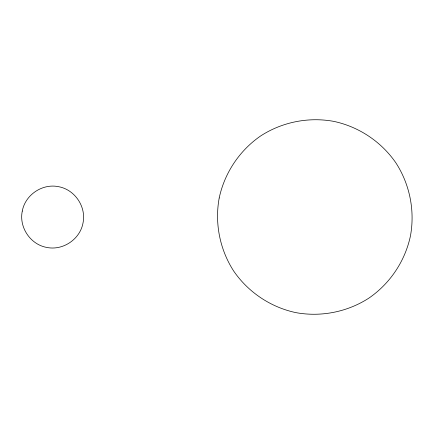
<?xml version="1.0" encoding="UTF-8"?>
<svg xmlns="http://www.w3.org/2000/svg" width="434" height="434" viewBox="0 0 434 434"><rect width="100%" height="100%" fill="white"/><g stroke="black" fill="none" stroke-linecap="round" stroke-linejoin="round"><path stroke-width="0.65" d="M22.28 211.081C18.846 227.27 30.391 244.467 46.671 247.418C62.865 250.852 80.057 239.313 83.008 223.027C86.442 206.834 74.903 189.642 58.617 186.691C42.429 183.251 25.232 194.795 22.28 211.081M219.203 197.98C214.553 223.19 219.816 249.648 233.763 271.158C248.297 292.272 270.729 307.261 295.798 312.61C321.003 317.259 347.466 311.997 368.976 298.055C390.09 283.521 405.079 261.089 410.428 236.02C415.078 210.81 409.815 184.352 395.873 162.842C381.334 141.728 358.902 126.739 333.833 121.39C308.628 116.741 282.165 122.003 260.655 135.945C239.541 150.479 224.557 172.911 219.203 197.98"/></g></svg>
